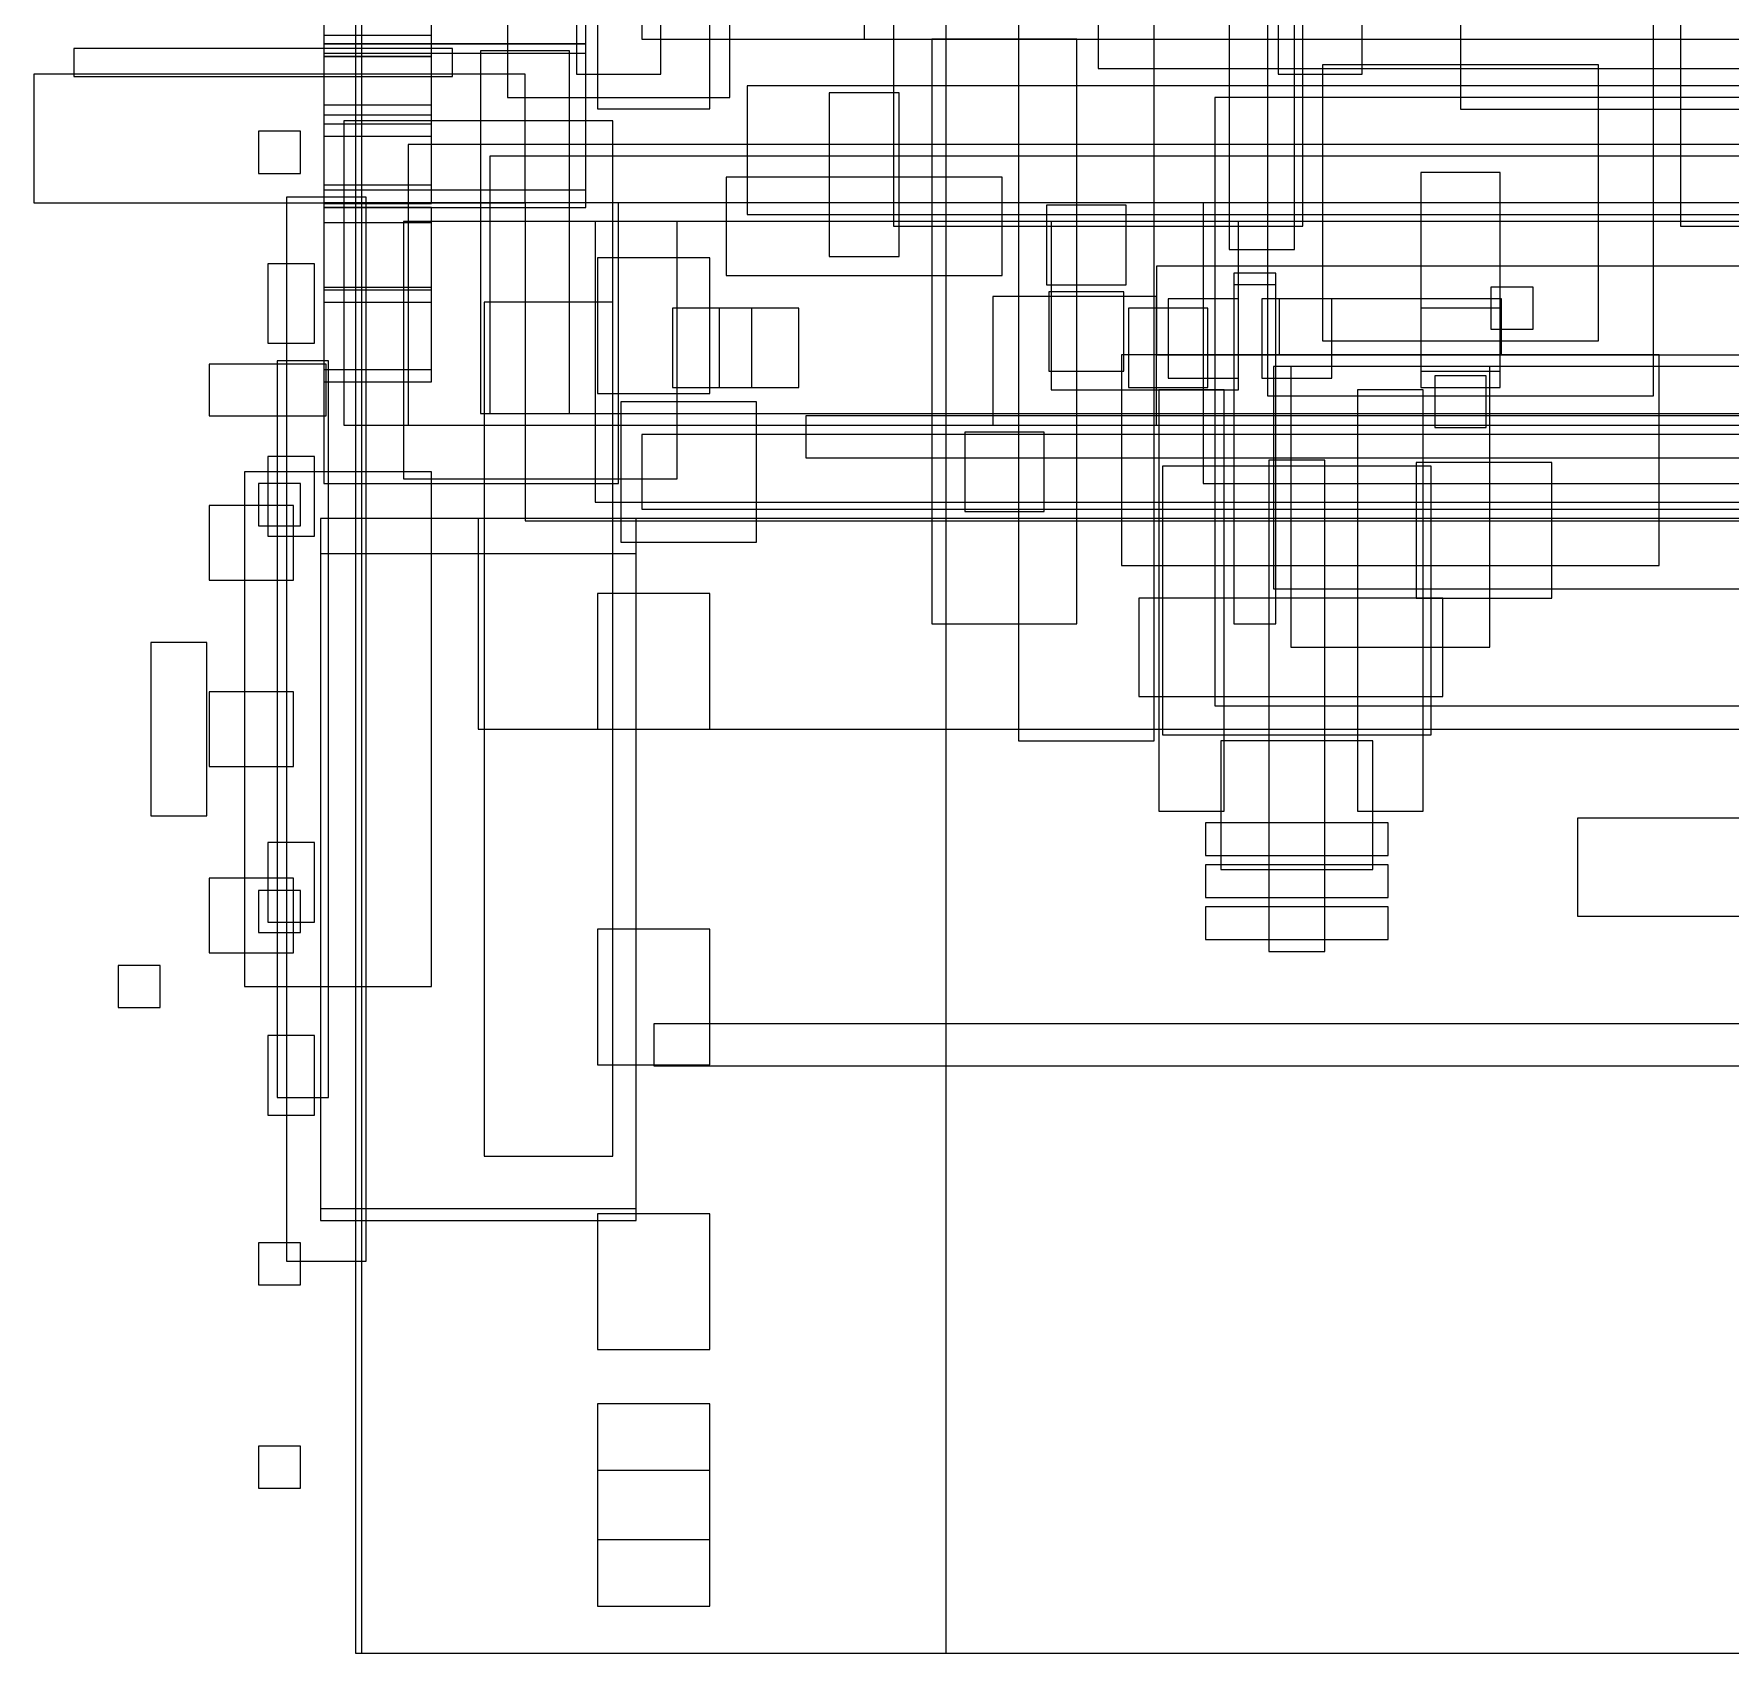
# Model space of a CAD drawing. Header units: millimetres. Extents: x -18 to 5970, y -974 to 4490.
# Drawn here: x 4030 to 4755, y 2500 to 3192 of the extents above; entities that cross this region are included whole.
import ezdxf

# ---------------------------------------------------------------- set-up
doc = ezdxf.new("R2010")
doc.units = ezdxf.units.MM

msp = doc.modelspace()

# ---------------------------------------------------------------- linework, layer by layer
at = {"layer": 'BODY'}
for p, q in [((4290, 3970), (4290, 3190)), ((4640, 3880), (4640, 3160)), ((4232.5, 3320), (4232.5, 3165)), ((4327.5, 3165), (4327.5, 3320)), ((4385, 3232), (4385, 3190)), ((4154, 3216.624), (4154, 3182.624)), ((4200, 3182.624), (4200, 3216.624)), ((4154, 3212.826), (4154, 3188)), ((4266, 3188), (4266, 3212.826)), ((4154, 3200), (4154, 3125.5)), ((4266, 3125.5), (4266, 3200)), ((4200, 3191.581), (4154, 3191.581)), ((4154, 3191.581), (4154, 3157.581)), ((4200, 3157.581), (4200, 3191.581)), ((4209, 3186), (4047, 3186)), ((4047, 3186), (4047, 3174)), ((4209, 3186), (4047, 3186)), ((4047, 3186), (4047, 3174)), ((4209, 3186), (4047, 3186)), ((4047, 3186), (4047, 3174)), ((4209, 3186), (4047, 3186)), ((4047, 3186), (4047, 3174)), ((4209, 3186), (4047, 3186)), ((4047, 3186), (4047, 3174)), ((4266, 3188), (4154, 3188)), ((4154, 3188), (4154, 3118)), ((4154, 3188), (4266, 3188)), ((4266, 3188), (4154, 3188)), ((4154, 3188), (4154, 3183.961)), ((4154, 3183.961), (4266, 3183.961)), ((4209, 3174), (4209, 3186)), ((4209, 3174), (4209, 3186)), ((4209, 3174), (4209, 3186)), ((4209, 3174), (4209, 3186)), ((4209, 3174), (4209, 3186)), ((4259, 3185), (4221, 3185)), ((4221, 3185), (4221, 3030)), ((4259, 3185), (4221, 3185)), ((4221, 3185), (4221, 3030)), ((4259, 3185), (4221, 3185)), ((4221, 3185), (4221, 3030)), ((4259, 3030), (4259, 3185)), ((4259, 3030), (4259, 3185)), ((4259, 3030), (4259, 3185)), ((4266, 3118), (4266, 3188)), ((4266, 3183.961), (4266, 3188)), ((4290, 3190), (5710, 3190)), ((4385, 3190), (5615, 3190)), ((4154, 3182.624), (4200, 3182.624)), ((4200, 3182.55), (4154, 3182.55)), ((4154, 3182.55), (4154, 3148.55)), ((4200, 3148.55), (4200, 3182.55)), ((4240, 3175), (4030, 3175)), ((4030, 3175), (4030, 3120)), ((4047, 3174), (4209, 3174)), ((4047, 3174), (4209, 3174)), ((4047, 3174), (4209, 3174)), ((4047, 3174), (4209, 3174)), ((4047, 3174), (4209, 3174)), ((4240, 3120), (4240, 3175)), ((5665, 3170), (4335, 3170)), ((4335, 3170), (4335, 3115)), ((4232.5, 3165), (4327.5, 3165)), ((4200, 3161.72), (4154, 3161.72)), ((4154, 3161.72), (4154, 3127.72)), ((4154, 3157.581), (4200, 3157.581)), ((4200, 3127.72), (4200, 3161.72)), ((4640, 3160), (5360, 3160)), ((4200, 3153.716), (4154, 3153.716)), ((4154, 3153.716), (4154, 3119.716)), ((4154, 3148.55), (4200, 3148.55)), ((4200, 3119.716), (4200, 3153.716)), ((4154, 3127.72), (4200, 3127.72)), ((4030, 3120), (4240, 3120)), ((4154, 3125.5), (4266, 3125.5)), ((4154, 3119.716), (4200, 3119.716)), ((4154, 3118), (4266, 3118)), ((4200, 3118), (4154, 3118)), ((4154, 3118), (4154, 3084)), ((4200, 3111.5), (4154, 3111.5)), ((4154, 3111.5), (4154, 3077.5)), ((4200, 3084), (4200, 3118)), ((4200, 3077.5), (4200, 3111.5)), ((4335, 3115), (5665, 3115)), ((4154, 3084), (4200, 3084)), ((4200, 3082.746), (4154, 3082.746)), ((4154, 3082.746), (4154, 3048.746)), ((4200, 3048.746), (4200, 3082.746)), ((4154, 3077.5), (4200, 3077.5)), ((4200, 3077.459), (4154, 3077.459)), ((4154, 3077.459), (4154, 3043.459)), ((4200, 3043.459), (4200, 3077.459)), ((4357, 3075), (4323, 3075)), ((4323, 3075), (4323, 3041)), ((4357, 3041), (4357, 3075)), ((4657, 3075), (4623, 3075)), ((4623, 3075), (4623, 3041)), ((4657, 3041), (4657, 3075)), ((4154, 3048.746), (4200, 3048.746)), ((4154, 3043.459), (4200, 3043.459)), ((4323, 3041), (4357, 3041)), ((4623, 3041), (4657, 3041)), ((4221, 3030), (4259, 3030)), ((4221, 3030), (4259, 3030)), ((4221, 3030), (4259, 3030)), ((4287.5, 2985), (4152.5, 2985)), ((4152.5, 2985), (4152.5, 2685)), ((4287.5, 2685), (4287.5, 2985)), ((4287.5, 2970), (4152.5, 2970)), ((4152.5, 2970), (4152.5, 2690)), ((4287.5, 2690), (4287.5, 2970)), ((4152.5, 2690), (4287.5, 2690)), ((4152.5, 2685), (4287.5, 2685))]:
    msp.add_line(p, q, dxfattribs=at)
at = {"layer": 'BRAKE_SYSTEM'}
for p, q in [((4497, 3119), (4463, 3119)), ((4463, 3119), (4463, 3085)), ((4497, 3085), (4497, 3119)), ((4463, 3085), (4497, 3085)), ((4671, 3084), (4653, 3084)), ((4653, 3084), (4653, 3066)), ((4671, 3084), (4653, 3084)), ((4653, 3084), (4653, 3066)), ((4671, 3066), (4671, 3084)), ((4671, 3066), (4671, 3084)), ((4496, 3082), (4464, 3082)), ((4464, 3082), (4464, 3048)), ((4496, 3048), (4496, 3082)), ((4545, 3079), (4515, 3079)), ((4515, 3079), (4515, 3045)), ((4545, 3045), (4545, 3079)), ((4585, 3079), (4555, 3079)), ((4555, 3079), (4555, 3045)), ((4585, 3045), (4585, 3079)), ((4653, 3066), (4671, 3066)), ((4653, 3066), (4671, 3066)), ((4464, 3048), (4496, 3048)), ((4515, 3045), (4545, 3045)), ((4555, 3045), (4585, 3045)), ((4651, 3046), (4629, 3046)), ((4629, 3046), (4629, 3024)), ((4651, 3024), (4651, 3046)), ((5640, 3029), (4360, 3029)), ((4360, 3029), (4360, 3011)), ((4629, 3024), (4651, 3024)), ((4360, 3011), (5640, 3011))]:
    msp.add_line(p, q, dxfattribs=at)
at = {"layer": 'CHASSIS'}
for p, q in [((4541, 3360), (4541, 3100)), ((4569, 3100), (4569, 3360)), ((4397.5, 3340), (4397.5, 3110)), ((4572.5, 3110), (4572.5, 3340)), ((4400, 3167), (4370, 3167)), ((4370, 3167), (4370, 3097)), ((4400, 3167), (4370, 3167)), ((4370, 3167), (4370, 3097)), ((4400, 3167), (4370, 3167)), ((4370, 3167), (4370, 3097)), ((4400, 3167), (4370, 3167)), ((4370, 3167), (4370, 3097)), ((4400, 3167), (4370, 3167)), ((4370, 3167), (4370, 3097)), ((4400, 3097), (4400, 3167)), ((4400, 3097), (4400, 3167)), ((4400, 3097), (4400, 3167)), ((4400, 3097), (4400, 3167)), ((4400, 3097), (4400, 3167)), ((5810, 3145), (4190, 3145)), ((4190, 3145), (4190, 3025)), ((5775, 3140), (4225, 3140)), ((4225, 3140), (4225, 3030)), ((4444, 3131), (4326, 3131)), ((4326, 3131), (4326, 3089)), ((4444, 3131), (4326, 3131)), ((4326, 3131), (4326, 3089)), ((4444, 3131), (4326, 3131)), ((4326, 3131), (4326, 3089)), ((4444, 3131), (4326, 3131)), ((4326, 3131), (4326, 3089)), ((4444, 3131), (4326, 3131)), ((4326, 3131), (4326, 3089)), ((4444, 3089), (4444, 3131)), ((4444, 3089), (4444, 3131)), ((4444, 3089), (4444, 3131)), ((4444, 3089), (4444, 3131)), ((4444, 3089), (4444, 3131)), ((4280, 3120), (4154, 3120)), ((4154, 3120), (4154, 3000)), ((5760, 3120), (4240, 3120)), ((4240, 3120), (4240, 2984)), ((4280, 3000), (4280, 3120)), ((5470, 3120), (4530, 3120)), ((4530, 3120), (4530, 3000)), ((4305, 3112), (4188, 3112)), ((4188, 3112), (4188, 3002)), ((5730, 3112), (4270, 3112)), ((4270, 3112), (4270, 2992)), ((4305, 3002), (4305, 3112)), ((4397.5, 3110), (4572.5, 3110)), ((4370, 3097), (4400, 3097)), ((4370, 3097), (4400, 3097)), ((4370, 3097), (4400, 3097)), ((4370, 3097), (4400, 3097)), ((4370, 3097), (4400, 3097)), ((4541, 3100), (4569, 3100)), ((4561, 3090), (4543, 3090)), ((4543, 3090), (4543, 2940)), ((4561, 2940), (4561, 3090)), ((4326, 3089), (4444, 3089)), ((4326, 3089), (4444, 3089)), ((4326, 3089), (4444, 3089)), ((4326, 3089), (4444, 3089)), ((4326, 3089), (4444, 3089)), ((4561, 3085), (4543, 3085)), ((4543, 3085), (4543, 2940)), ((4561, 2940), (4561, 3085)), ((4510, 3080), (4440, 3080)), ((4440, 3080), (4440, 3025)), ((4510, 3080), (4440, 3080)), ((4440, 3080), (4440, 3025)), ((4510, 3080), (4440, 3080)), ((4440, 3080), (4440, 3025)), ((4510, 3080), (4440, 3080)), ((4440, 3080), (4440, 3025)), ((4510, 3080), (4440, 3080)), ((4440, 3080), (4440, 3025)), ((4510, 3025), (4510, 3080)), ((4510, 3025), (4510, 3080)), ((4510, 3025), (4510, 3080)), ((4510, 3025), (4510, 3080)), ((4510, 3025), (4510, 3080)), ((4657.5, 3079), (4562.5, 3079)), ((4562.5, 3079), (4562.5, 3055)), ((4657.5, 3079), (4562.5, 3079)), ((4562.5, 3079), (4562.5, 3055)), ((4657.5, 3055), (4657.5, 3079)), ((4657.5, 3055), (4657.5, 3079)), ((4725, 3055), (4495, 3055)), ((4495, 3055), (4495, 2965)), ((4725, 3055), (4495, 3055)), ((4495, 3055), (4495, 2965)), ((4725, 3055), (4495, 3055)), ((4495, 3055), (4495, 2965)), ((4725, 3055), (4495, 3055)), ((4495, 3055), (4495, 2965)), ((4725, 3055), (4495, 3055)), ((4495, 3055), (4495, 2965)), ((4725, 3055), (4495, 3055)), ((4495, 3055), (4495, 2965)), ((4562.5, 3055), (4657.5, 3055)), ((4562.5, 3055), (4657.5, 3055)), ((4725, 2965), (4725, 3055)), ((4725, 2965), (4725, 3055)), ((4725, 2965), (4725, 3055)), ((4725, 2965), (4725, 3055)), ((4725, 2965), (4725, 3055)), ((4725, 2965), (4725, 3055)), ((5440, 3050), (4560, 3050)), ((4560, 3050), (4560, 2955)), ((5440, 3050), (4560, 3050)), ((4560, 3050), (4560, 2955)), ((5440, 3050), (4560, 3050)), ((4560, 3050), (4560, 2955)), ((5440, 3050), (4560, 3050)), ((4560, 3050), (4560, 2955)), ((5440, 3050), (4560, 3050)), ((4560, 3050), (4560, 2955)), ((4652.5, 3050), (4567.5, 3050)), ((4567.5, 3050), (4567.5, 2930)), ((4652.5, 2930), (4652.5, 3050)), ((4539, 3040), (4511, 3040)), ((4511, 3040), (4511, 2860)), ((4539, 3040), (4511, 3040)), ((4511, 3040), (4511, 2860)), ((4539, 3040), (4511, 3040)), ((4511, 3040), (4511, 2860)), ((4539, 3040), (4511, 3040)), ((4511, 3040), (4511, 2860)), ((4539, 2860), (4539, 3040)), ((4539, 2860), (4539, 3040)), ((4539, 2860), (4539, 3040)), ((4539, 2860), (4539, 3040)), ((4624, 3040), (4596, 3040)), ((4596, 3040), (4596, 2860)), ((4624, 3040), (4596, 3040)), ((4596, 3040), (4596, 2860)), ((4624, 3040), (4596, 3040)), ((4596, 3040), (4596, 2860)), ((4624, 3040), (4596, 3040)), ((4596, 3040), (4596, 2860)), ((4624, 2860), (4624, 3040)), ((4624, 2860), (4624, 3040)), ((4624, 2860), (4624, 3040)), ((4624, 2860), (4624, 3040)), ((4190, 3025), (5810, 3025)), ((4225, 3030), (5775, 3030)), ((4440, 3025), (4510, 3025)), ((4440, 3025), (4510, 3025)), ((4440, 3025), (4510, 3025)), ((4440, 3025), (4510, 3025)), ((4440, 3025), (4510, 3025)), ((4627.5, 3007.5), (4512.5, 3007.5)), ((4512.5, 3007.5), (4512.5, 2892.5)), ((4627.5, 2892.5), (4627.5, 3007.5)), ((4154, 3000), (4280, 3000)), ((4188, 3002), (4305, 3002)), ((4530, 3000), (5470, 3000)), ((4270, 2992), (5730, 2992)), ((4240, 2984), (5760, 2984)), ((4495, 2965), (4725, 2965)), ((4495, 2965), (4725, 2965)), ((4495, 2965), (4725, 2965)), ((4495, 2965), (4725, 2965)), ((4495, 2965), (4725, 2965)), ((4495, 2965), (4725, 2965)), ((4560, 2955), (5440, 2955)), ((4560, 2955), (5440, 2955)), ((4560, 2955), (5440, 2955)), ((4560, 2955), (5440, 2955)), ((4560, 2955), (5440, 2955)), ((4632.5, 2951), (4502.5, 2951)), ((4502.5, 2951), (4502.5, 2909)), ((4632.5, 2951), (4502.5, 2951)), ((4502.5, 2951), (4502.5, 2909)), ((4632.5, 2951), (4502.5, 2951)), ((4502.5, 2951), (4502.5, 2909)), ((4632.5, 2951), (4502.5, 2951)), ((4502.5, 2951), (4502.5, 2909)), ((4632.5, 2909), (4632.5, 2951)), ((4632.5, 2909), (4632.5, 2951)), ((4632.5, 2909), (4632.5, 2951)), ((4632.5, 2909), (4632.5, 2951)), ((4543, 2940), (4561, 2940)), ((4543, 2940), (4561, 2940)), ((4567.5, 2930), (4652.5, 2930)), ((4502.5, 2909), (4632.5, 2909)), ((4502.5, 2909), (4632.5, 2909)), ((4502.5, 2909), (4632.5, 2909)), ((4502.5, 2909), (4632.5, 2909)), ((4512.5, 2892.5), (4627.5, 2892.5)), ((4511, 2860), (4539, 2860)), ((4511, 2860), (4539, 2860)), ((4511, 2860), (4539, 2860)), ((4511, 2860), (4539, 2860)), ((4596, 2860), (4624, 2860)), ((4596, 2860), (4624, 2860)), ((4596, 2860), (4624, 2860)), ((4596, 2860), (4624, 2860)), ((5310, 2857), (4690, 2857)), ((4690, 2857), (4690, 2815)), ((4690, 2815), (5310, 2815))]:
    msp.add_line(p, q, dxfattribs=at)
at = {"layer": 'DATUM'}
for p, q in [((4084, 2794), (4066, 2794)), ((4066, 2794), (4066, 2776)), ((4084, 2776), (4084, 2794)), ((4066, 2776), (4084, 2776)), ((5705, 2769), (4295, 2769)), ((4295, 2769), (4295, 2751)), ((5705, 2769), (4295, 2769)), ((4295, 2769), (4295, 2751)), ((4295, 2751), (5705, 2751)), ((4295, 2751), (5705, 2751))]:
    msp.add_line(p, q, dxfattribs=at)
at = {"layer": 'ENGINE_BAY'}
for p, q in [((4485, 3262.5), (4485, 3177.5)), ((4485, 3177.5), (5515, 3177.5))]:
    msp.add_line(p, q, dxfattribs=at)
at = {"layer": 'FRONT_DETAIL'}
for p, q in [((4557.5, 3202.5), (4557.5, 3037.5)), ((4722.5, 3037.5), (4722.5, 3202.5)), ((4699, 3179), (4581, 3179)), ((4581, 3179), (4581, 3061)), ((4699, 3061), (4699, 3179)), ((4277.5, 3155), (4162.5, 3155)), ((4162.5, 3155), (4162.5, 3025)), ((4277.5, 3025), (4277.5, 3155)), ((4657, 3133), (4623, 3133)), ((4623, 3133), (4623, 3048)), ((4657, 3048), (4657, 3133)), ((4337, 3075), (4303, 3075)), ((4303, 3075), (4303, 3041)), ((4337, 3041), (4337, 3075)), ((4532, 3075), (4498, 3075)), ((4498, 3075), (4498, 3041)), ((4532, 3041), (4532, 3075)), ((4581, 3061), (4699, 3061)), ((4623, 3048), (4657, 3048)), ((4303, 3041), (4337, 3041)), ((4498, 3041), (4532, 3041)), ((4557.5, 3037.5), (4722.5, 3037.5)), ((4162.5, 3025), (4277.5, 3025))]:
    msp.add_line(p, q, dxfattribs=at)
at = {"layer": 'FUEL_SYSTEM'}
for p, q in [((5465, 3165), (4535, 3165)), ((4535, 3165), (4535, 2905)), ((5490, 3093), (4510, 3093)), ((4510, 3093), (4510, 3055)), ((5490, 3093), (4510, 3093)), ((4510, 3093), (4510, 3055)), ((4510, 3055), (5490, 3055)), ((4510, 3055), (5490, 3055)), ((4535, 2905), (5465, 2905))]:
    msp.add_line(p, q, dxfattribs=at)
at = {"layer": 'INTERIOR'}
for p, q in [((4734, 3470), (4734, 3110)), ((4262, 3217), (4262, 3175)), ((4262, 3217), (4262, 3175)), ((4298, 3175), (4298, 3217)), ((4298, 3175), (4298, 3217)), ((4562, 3217), (4562, 3175)), ((4562, 3217), (4562, 3175)), ((4598, 3175), (4598, 3217)), ((4598, 3175), (4598, 3217)), ((4262, 3175), (4298, 3175)), ((4262, 3175), (4298, 3175)), ((4562, 3175), (4598, 3175)), ((4562, 3175), (4598, 3175)), ((4734, 3110), (4766, 3110))]:
    msp.add_line(p, q, dxfattribs=at)
at = {"layer": 'OVERALL'}
for p, q in [((4167.5, 4450), (4167.5, 2500)), ((4167.5, 2500), (5832.5, 2500))]:
    msp.add_line(p, q, dxfattribs=at)
at = {"layer": 'RUNNING_GEAR'}
for p, q in [((4451, 3350), (4451, 2890)), ((4451, 3350), (4451, 2890)), ((4509, 2890), (4509, 3350)), ((4509, 2890), (4509, 3350)), ((4170, 3290), (4170, 2500)), ((4170, 3290), (4170, 2500)), ((4420, 2500), (4420, 3290)), ((4420, 2500), (4420, 3290)), ((4271, 3218.165), (4271, 3160.165)), ((4271, 3218.165), (4271, 3160.165)), ((4271, 3218.165), (4271, 3160.165)), ((4271, 3218.165), (4271, 3160.165)), ((4319, 3160.165), (4319, 3218.165)), ((4319, 3160.165), (4319, 3218.165)), ((4319, 3160.165), (4319, 3218.165)), ((4319, 3160.165), (4319, 3218.165)), ((4476, 3190), (4414, 3190)), ((4414, 3190), (4414, 2940)), ((4476, 2940), (4476, 3190)), ((4271, 3160.165), (4319, 3160.165)), ((4271, 3160.165), (4319, 3160.165)), ((4271, 3160.165), (4319, 3160.165)), ((4271, 3160.165), (4319, 3160.165)), ((4144, 3150.588), (4126, 3150.588)), ((4126, 3150.588), (4126, 3132.588)), ((4144, 3150.588), (4126, 3150.588)), ((4126, 3150.588), (4126, 3132.588)), ((4144, 3150.588), (4126, 3150.588)), ((4126, 3150.588), (4126, 3132.588)), ((4144, 3150.588), (4126, 3150.588)), ((4126, 3150.588), (4126, 3132.588)), ((4144, 3132.588), (4144, 3150.588)), ((4144, 3132.588), (4144, 3150.588)), ((4144, 3132.588), (4144, 3150.588)), ((4144, 3132.588), (4144, 3150.588)), ((4126, 3132.588), (4144, 3132.588)), ((4126, 3132.588), (4144, 3132.588)), ((4126, 3132.588), (4144, 3132.588)), ((4126, 3132.588), (4144, 3132.588)), ((4172, 3122.5), (4138, 3122.5)), ((4138, 3122.5), (4138, 2667.5)), ((4172, 3122.5), (4138, 3122.5)), ((4138, 3122.5), (4138, 2667.5)), ((4172, 2667.5), (4172, 3122.5)), ((4172, 2667.5), (4172, 3122.5)), ((4545, 3112), (4465, 3112)), ((4465, 3112), (4465, 3040)), ((4545, 3112), (4465, 3112)), ((4465, 3112), (4465, 3040)), ((4545, 3040), (4545, 3112)), ((4545, 3040), (4545, 3112)), ((4150, 3094), (4130, 3094)), ((4130, 3094), (4130, 3060)), ((4150, 3094), (4130, 3094)), ((4130, 3094), (4130, 3060)), ((4150, 3060), (4150, 3094)), ((4150, 3060), (4150, 3094)), ((4319, 3096.506), (4271, 3096.506)), ((4271, 3096.506), (4271, 3038.506)), ((4319, 3096.506), (4271, 3096.506)), ((4271, 3096.506), (4271, 3038.506)), ((4319, 3096.506), (4271, 3096.506)), ((4271, 3096.506), (4271, 3038.506)), ((4319, 3096.506), (4271, 3096.506)), ((4271, 3096.506), (4271, 3038.506)), ((4319, 3038.506), (4319, 3096.506)), ((4319, 3038.506), (4319, 3096.506)), ((4319, 3038.506), (4319, 3096.506)), ((4319, 3038.506), (4319, 3096.506)), ((4277.5, 3077.5), (4222.5, 3077.5)), ((4222.5, 3077.5), (4222.5, 2712.5)), ((4277.5, 3077.5), (4222.5, 3077.5)), ((4222.5, 3077.5), (4222.5, 2712.5)), ((4277.5, 2712.5), (4277.5, 3077.5)), ((4277.5, 2712.5), (4277.5, 3077.5)), ((4130, 3060), (4150, 3060)), ((4130, 3060), (4150, 3060)), ((4155, 3051), (4105, 3051)), ((4105, 3051), (4105, 3029)), ((4155, 3051), (4105, 3051)), ((4105, 3051), (4105, 3029)), ((4156, 3052.5), (4134, 3052.5)), ((4134, 3052.5), (4134, 2737.5)), ((4156, 3052.5), (4134, 3052.5)), ((4134, 3052.5), (4134, 2737.5)), ((4155, 3029), (4155, 3051)), ((4155, 3029), (4155, 3051)), ((4156, 2737.5), (4156, 3052.5)), ((4156, 2737.5), (4156, 3052.5)), ((4465, 3040), (4545, 3040)), ((4465, 3040), (4545, 3040)), ((4271, 3038.506), (4319, 3038.506)), ((4271, 3038.506), (4319, 3038.506)), ((4271, 3038.506), (4319, 3038.506)), ((4271, 3038.506), (4319, 3038.506)), ((4339, 3035), (4281, 3035)), ((4281, 3035), (4281, 2975)), ((4339, 2975), (4339, 3035)), ((4105, 3029), (4155, 3029)), ((4105, 3029), (4155, 3029)), ((5710, 3021), (4290, 3021)), ((4290, 3021), (4290, 2989)), ((4462, 3022), (4428, 3022)), ((4428, 3022), (4428, 2988)), ((4462, 2988), (4462, 3022)), ((4150, 3011.5), (4130, 3011.5)), ((4130, 3011.5), (4130, 2977.5)), ((4150, 3011.5), (4130, 3011.5)), ((4130, 3011.5), (4130, 2977.5)), ((4150, 3011.5), (4130, 3011.5)), ((4130, 3011.5), (4130, 2977.5)), ((4150, 3011.5), (4130, 3011.5)), ((4130, 3011.5), (4130, 2977.5)), ((4150, 2977.5), (4150, 3011.5)), ((4150, 2977.5), (4150, 3011.5)), ((4150, 2977.5), (4150, 3011.5)), ((4150, 2977.5), (4150, 3011.5)), ((4582, 3010), (4558, 3010)), ((4558, 3010), (4558, 2800)), ((4582, 3010), (4558, 3010)), ((4558, 3010), (4558, 2800)), ((4582, 3010), (4558, 3010)), ((4558, 3010), (4558, 2800)), ((4582, 3010), (4558, 3010)), ((4558, 3010), (4558, 2800)), ((4582, 2800), (4582, 3010)), ((4582, 2800), (4582, 3010)), ((4582, 2800), (4582, 3010)), ((4582, 2800), (4582, 3010)), ((4200, 3005), (4120, 3005)), ((4120, 3005), (4120, 2785)), ((4200, 3005), (4120, 3005)), ((4120, 3005), (4120, 2785)), ((4200, 2785), (4200, 3005)), ((4200, 2785), (4200, 3005)), ((4679, 3009), (4621, 3009)), ((4621, 3009), (4621, 2951)), ((4679, 2951), (4679, 3009)), ((4144, 2999.963), (4126, 2999.963)), ((4126, 2999.963), (4126, 2981.963)), ((4144, 2999.963), (4126, 2999.963)), ((4126, 2999.963), (4126, 2981.963)), ((4144, 2999.963), (4126, 2999.963)), ((4126, 2999.963), (4126, 2981.963)), ((4144, 2999.963), (4126, 2999.963)), ((4126, 2999.963), (4126, 2981.963)), ((4144, 2981.963), (4144, 2999.963)), ((4144, 2981.963), (4144, 2999.963)), ((4144, 2981.963), (4144, 2999.963)), ((4144, 2981.963), (4144, 2999.963)), ((4141, 2990.674), (4105, 2990.674)), ((4105, 2990.674), (4105, 2958.674)), ((4141, 2990.674), (4105, 2990.674)), ((4105, 2990.674), (4105, 2958.674)), ((4141, 2990.674), (4105, 2990.674)), ((4105, 2990.674), (4105, 2958.674)), ((4141, 2990.674), (4105, 2990.674)), ((4105, 2990.674), (4105, 2958.674)), ((4141, 2958.674), (4141, 2990.674)), ((4141, 2958.674), (4141, 2990.674)), ((4141, 2958.674), (4141, 2990.674)), ((4141, 2958.674), (4141, 2990.674)), ((4290, 2989), (5710, 2989)), ((4126, 2981.963), (4144, 2981.963)), ((4126, 2981.963), (4144, 2981.963)), ((4126, 2981.963), (4144, 2981.963)), ((4126, 2981.963), (4144, 2981.963)), ((5780, 2985), (4220, 2985)), ((4220, 2985), (4220, 2895)), ((5780, 2985), (4220, 2985)), ((4220, 2985), (4220, 2895)), ((4428, 2988), (4462, 2988)), ((4130, 2977.5), (4150, 2977.5)), ((4130, 2977.5), (4150, 2977.5)), ((4130, 2977.5), (4150, 2977.5)), ((4130, 2977.5), (4150, 2977.5)), ((4281, 2975), (4339, 2975)), ((4105, 2958.674), (4141, 2958.674)), ((4105, 2958.674), (4141, 2958.674)), ((4105, 2958.674), (4141, 2958.674)), ((4105, 2958.674), (4141, 2958.674)), ((4319, 2953), (4271, 2953)), ((4271, 2953), (4271, 2895)), ((4319, 2953), (4271, 2953)), ((4271, 2953), (4271, 2895)), ((4319, 2953), (4271, 2953)), ((4271, 2953), (4271, 2895)), ((4319, 2953), (4271, 2953)), ((4271, 2953), (4271, 2895)), ((4319, 2895), (4319, 2953)), ((4319, 2895), (4319, 2953)), ((4319, 2895), (4319, 2953)), ((4319, 2895), (4319, 2953)), ((4621, 2951), (4679, 2951)), ((4414, 2940), (4476, 2940)), ((4104, 2932), (4080, 2932)), ((4080, 2932), (4080, 2858)), ((4104, 2932), (4080, 2932)), ((4080, 2932), (4080, 2858)), ((4104, 2858), (4104, 2932)), ((4104, 2858), (4104, 2932)), ((4141, 2911), (4105, 2911)), ((4105, 2911), (4105, 2879)), ((4141, 2911), (4105, 2911)), ((4105, 2911), (4105, 2879)), ((4141, 2911), (4105, 2911)), ((4105, 2911), (4105, 2879)), ((4141, 2911), (4105, 2911)), ((4105, 2911), (4105, 2879)), ((4141, 2879), (4141, 2911)), ((4141, 2879), (4141, 2911)), ((4141, 2879), (4141, 2911)), ((4141, 2879), (4141, 2911)), ((4220, 2895), (5780, 2895)), ((4220, 2895), (5780, 2895)), ((4271, 2895), (4319, 2895)), ((4271, 2895), (4319, 2895)), ((4271, 2895), (4319, 2895)), ((4271, 2895), (4319, 2895)), ((4451, 2890), (4509, 2890)), ((4451, 2890), (4509, 2890)), ((4602.5, 2890), (4537.5, 2890)), ((4537.5, 2890), (4537.5, 2835)), ((4602.5, 2890), (4537.5, 2890)), ((4537.5, 2890), (4537.5, 2835)), ((4602.5, 2835), (4602.5, 2890)), ((4602.5, 2835), (4602.5, 2890)), ((4105, 2879), (4141, 2879)), ((4105, 2879), (4141, 2879)), ((4105, 2879), (4141, 2879)), ((4105, 2879), (4141, 2879)), ((4080, 2858), (4104, 2858)), ((4080, 2858), (4104, 2858)), ((4609, 2855), (4531, 2855)), ((4531, 2855), (4531, 2841)), ((4609, 2855), (4531, 2855)), ((4531, 2855), (4531, 2841)), ((4609, 2841), (4609, 2855)), ((4609, 2841), (4609, 2855)), ((4150, 2846.5), (4130, 2846.5)), ((4130, 2846.5), (4130, 2812.5)), ((4150, 2846.5), (4130, 2846.5)), ((4130, 2846.5), (4130, 2812.5)), ((4150, 2846.5), (4130, 2846.5)), ((4130, 2846.5), (4130, 2812.5)), ((4150, 2846.5), (4130, 2846.5)), ((4130, 2846.5), (4130, 2812.5)), ((4150, 2812.5), (4150, 2846.5)), ((4150, 2812.5), (4150, 2846.5)), ((4150, 2812.5), (4150, 2846.5)), ((4150, 2812.5), (4150, 2846.5)), ((4531, 2841), (4609, 2841)), ((4531, 2841), (4609, 2841)), ((4609, 2837), (4531, 2837)), ((4531, 2837), (4531, 2823)), ((4609, 2837), (4531, 2837)), ((4531, 2837), (4531, 2823)), ((4609, 2823), (4609, 2837)), ((4609, 2823), (4609, 2837)), ((4141, 2831.326), (4105, 2831.326)), ((4105, 2831.326), (4105, 2799.326)), ((4141, 2831.326), (4105, 2831.326)), ((4105, 2831.326), (4105, 2799.326)), ((4141, 2831.326), (4105, 2831.326)), ((4105, 2831.326), (4105, 2799.326)), ((4141, 2831.326), (4105, 2831.326)), ((4105, 2831.326), (4105, 2799.326)), ((4141, 2799.326), (4141, 2831.326)), ((4141, 2799.326), (4141, 2831.326)), ((4141, 2799.326), (4141, 2831.326)), ((4141, 2799.326), (4141, 2831.326)), ((4537.5, 2835), (4602.5, 2835)), ((4537.5, 2835), (4602.5, 2835)), ((4144, 2826.037), (4126, 2826.037)), ((4126, 2826.037), (4126, 2808.037)), ((4144, 2826.037), (4126, 2826.037)), ((4126, 2826.037), (4126, 2808.037)), ((4144, 2826.037), (4126, 2826.037)), ((4126, 2826.037), (4126, 2808.037)), ((4144, 2826.037), (4126, 2826.037)), ((4126, 2826.037), (4126, 2808.037)), ((4144, 2808.037), (4144, 2826.037)), ((4144, 2808.037), (4144, 2826.037)), ((4144, 2808.037), (4144, 2826.037)), ((4144, 2808.037), (4144, 2826.037)), ((4531, 2823), (4609, 2823)), ((4531, 2823), (4609, 2823)), ((4609, 2819), (4531, 2819)), ((4531, 2819), (4531, 2805)), ((4609, 2819), (4531, 2819)), ((4531, 2819), (4531, 2805)), ((4609, 2805), (4609, 2819)), ((4609, 2805), (4609, 2819)), ((4126, 2808.037), (4144, 2808.037)), ((4126, 2808.037), (4144, 2808.037)), ((4126, 2808.037), (4144, 2808.037)), ((4126, 2808.037), (4144, 2808.037)), ((4130, 2812.5), (4150, 2812.5)), ((4130, 2812.5), (4150, 2812.5)), ((4130, 2812.5), (4150, 2812.5)), ((4130, 2812.5), (4150, 2812.5)), ((4319, 2809.494), (4271, 2809.494)), ((4271, 2809.494), (4271, 2751.494)), ((4319, 2809.494), (4271, 2809.494)), ((4271, 2809.494), (4271, 2751.494)), ((4319, 2809.494), (4271, 2809.494)), ((4271, 2809.494), (4271, 2751.494)), ((4319, 2809.494), (4271, 2809.494)), ((4271, 2809.494), (4271, 2751.494)), ((4319, 2751.494), (4319, 2809.494)), ((4319, 2751.494), (4319, 2809.494)), ((4319, 2751.494), (4319, 2809.494)), ((4319, 2751.494), (4319, 2809.494)), ((4531, 2805), (4609, 2805)), ((4531, 2805), (4609, 2805)), ((4558, 2800), (4582, 2800)), ((4558, 2800), (4582, 2800)), ((4558, 2800), (4582, 2800)), ((4558, 2800), (4582, 2800)), ((4105, 2799.326), (4141, 2799.326)), ((4105, 2799.326), (4141, 2799.326)), ((4105, 2799.326), (4141, 2799.326)), ((4105, 2799.326), (4141, 2799.326)), ((4120, 2785), (4200, 2785)), ((4120, 2785), (4200, 2785)), ((4150, 2764), (4130, 2764)), ((4130, 2764), (4130, 2730)), ((4150, 2764), (4130, 2764)), ((4130, 2764), (4130, 2730)), ((4150, 2730), (4150, 2764)), ((4150, 2730), (4150, 2764)), ((4271, 2751.494), (4319, 2751.494)), ((4271, 2751.494), (4319, 2751.494)), ((4271, 2751.494), (4319, 2751.494)), ((4271, 2751.494), (4319, 2751.494)), ((4134, 2737.5), (4156, 2737.5)), ((4134, 2737.5), (4156, 2737.5)), ((4130, 2730), (4150, 2730)), ((4130, 2730), (4150, 2730)), ((4222.5, 2712.5), (4277.5, 2712.5)), ((4222.5, 2712.5), (4277.5, 2712.5)), ((4319, 2687.835), (4271, 2687.835)), ((4271, 2687.835), (4271, 2629.835)), ((4319, 2687.835), (4271, 2687.835)), ((4271, 2687.835), (4271, 2629.835)), ((4319, 2687.835), (4271, 2687.835)), ((4271, 2687.835), (4271, 2629.835)), ((4319, 2687.835), (4271, 2687.835)), ((4271, 2687.835), (4271, 2629.835)), ((4319, 2629.835), (4319, 2687.835)), ((4319, 2629.835), (4319, 2687.835)), ((4319, 2629.835), (4319, 2687.835)), ((4319, 2629.835), (4319, 2687.835)), ((4144, 2675.412), (4126, 2675.412)), ((4126, 2675.412), (4126, 2657.412)), ((4144, 2675.412), (4126, 2675.412)), ((4126, 2675.412), (4126, 2657.412)), ((4144, 2675.412), (4126, 2675.412)), ((4126, 2675.412), (4126, 2657.412)), ((4144, 2675.412), (4126, 2675.412)), ((4126, 2675.412), (4126, 2657.412)), ((4144, 2657.412), (4144, 2675.412)), ((4144, 2657.412), (4144, 2675.412)), ((4144, 2657.412), (4144, 2675.412)), ((4144, 2657.412), (4144, 2675.412)), ((4138, 2667.5), (4172, 2667.5)), ((4138, 2667.5), (4172, 2667.5)), ((4126, 2657.412), (4144, 2657.412)), ((4126, 2657.412), (4144, 2657.412)), ((4126, 2657.412), (4144, 2657.412)), ((4126, 2657.412), (4144, 2657.412)), ((4271, 2629.835), (4319, 2629.835)), ((4271, 2629.835), (4319, 2629.835)), ((4271, 2629.835), (4319, 2629.835)), ((4271, 2629.835), (4319, 2629.835)), ((4319, 2606.545), (4271, 2606.545)), ((4271, 2606.545), (4271, 2548.545)), ((4319, 2606.545), (4271, 2606.545)), ((4271, 2606.545), (4271, 2548.545)), ((4319, 2606.545), (4271, 2606.545)), ((4271, 2606.545), (4271, 2548.545)), ((4319, 2606.545), (4271, 2606.545)), ((4271, 2606.545), (4271, 2548.545)), ((4319, 2548.545), (4319, 2606.545)), ((4319, 2548.545), (4319, 2606.545)), ((4319, 2548.545), (4319, 2606.545)), ((4319, 2548.545), (4319, 2606.545)), ((4144, 2588.449), (4126, 2588.449)), ((4126, 2588.449), (4126, 2570.449)), ((4144, 2588.449), (4126, 2588.449)), ((4126, 2588.449), (4126, 2570.449)), ((4144, 2588.449), (4126, 2588.449)), ((4126, 2588.449), (4126, 2570.449)), ((4144, 2588.449), (4126, 2588.449)), ((4126, 2588.449), (4126, 2570.449)), ((4144, 2570.449), (4144, 2588.449)), ((4144, 2570.449), (4144, 2588.449)), ((4144, 2570.449), (4144, 2588.449)), ((4144, 2570.449), (4144, 2588.449)), ((4319, 2578), (4271, 2578)), ((4271, 2578), (4271, 2520)), ((4319, 2578), (4271, 2578)), ((4271, 2578), (4271, 2520)), ((4319, 2520), (4319, 2578)), ((4319, 2520), (4319, 2578)), ((4126, 2570.449), (4144, 2570.449)), ((4126, 2570.449), (4144, 2570.449)), ((4126, 2570.449), (4144, 2570.449)), ((4126, 2570.449), (4144, 2570.449)), ((4271, 2548.545), (4319, 2548.545)), ((4271, 2548.545), (4319, 2548.545)), ((4271, 2548.545), (4319, 2548.545)), ((4271, 2548.545), (4319, 2548.545)), ((4271, 2520), (4319, 2520)), ((4271, 2520), (4319, 2520)), ((4170, 2500), (4420, 2500)), ((4170, 2500), (4420, 2500))]:
    msp.add_line(p, q, dxfattribs=at)

doc.saveas('drawing.dxf')
